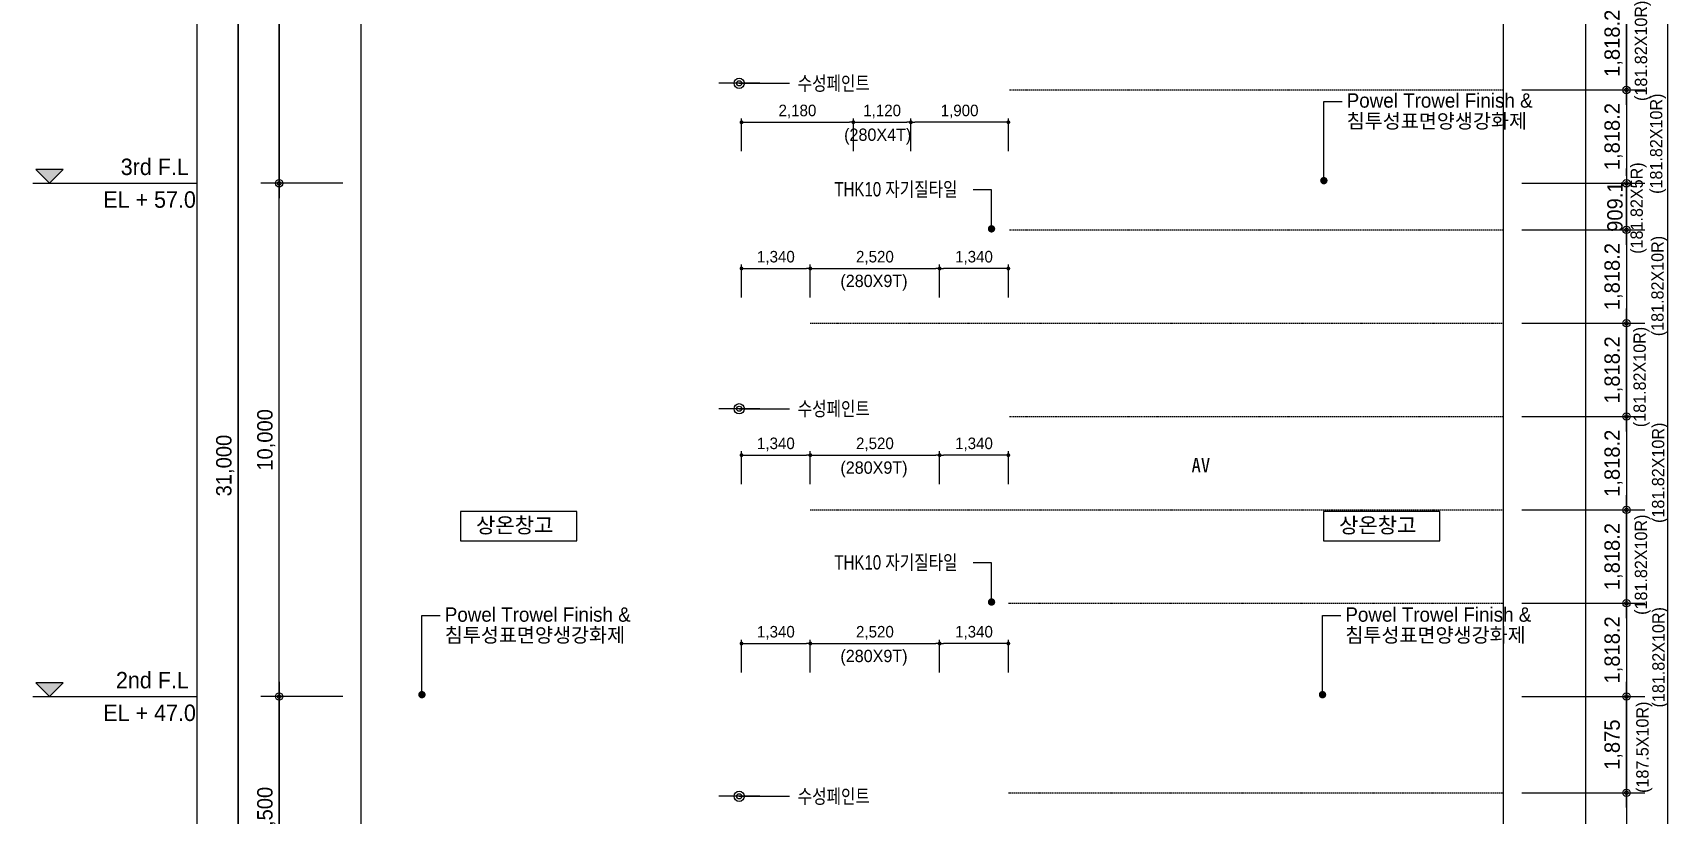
# Model space of a CAD drawing. Header units: millimetres. Extents: x 252711992 to 505989238, y 504776675 to 1009617600.
# Drawn here: x 253260731 to 253292603, y 504797241 to 504812487 of the extents above; entities that cross this region are included whole.
import ezdxf
from ezdxf.enums import TextEntityAlignment as Align

# ---------------------------------------------------------------- set-up
doc = ezdxf.new("R2010")
doc.units = ezdxf.units.MM
doc.linetypes.add('DASHEDX2', pattern=[38.1, 25.4, -12.7])
for name, color, linetype in [('$ZCDB_AUDIT_GENERATED_600D18', 7, 'Continuous'), ('0KD DIM', 7, 'Continuous'), ('4A.TEC ELE 4', 9, 'Continuous'), ('4A.TEC TEXT', 7, 'Continuous'), ('TEX', 3, 'Continuous'), ('TEXT', 7, 'Continuous'), ('㈜SE&C TEXT', 7, 'Continuous'), ('㈜SE&C 심볼', 7, 'Continuous')]:
    doc.layers.add(name, color=color, linetype=linetype)
doc.layers.add('DEFPOINT', color=135, linetype='Continuous', plot=False)
doc.styles.add('1', font='')
doc.styles.add('ARTINT-A1.$0$돋움', font='')
doc.styles.add('나눔고딕', font='')
doc.styles.add('돋움', font='')
doc.styles.add('돋음체', font='')
doc.styles.get('1').set_extended_font_data('DotumChe')
doc.styles.get('ARTINT-A1.$0$돋움').set_extended_font_data('Dotum')
doc.styles.get('나눔고딕').set_extended_font_data('Dotum')
doc.styles.get('돋움').set_extended_font_data('Dotum')
doc.styles.get('돋음체').set_extended_font_data('Dotum')
doc.dimstyles.new('DIM_600(외부치수)', dxfattribs={"dimscale": 400, "dimtxt": 3.3, "dimasz": 1, "dimexe": 2, "dimexo": 2, "dimgap": 1, "dimtad": 1, "dimdec": 0, "dimdsep": 46, "dimlunit": 6, "dimtxsty": '나눔고딕', "dimblk1": 'DIMDOT', "dimblk2": 'DIMDOT', "dimsah": 1, "dimcen": 2.5, "dimdle": 1.5, "dimclrd": 8, "dimclre": 8, "dimclrt": 3, "dimadec": 0, "dimazin": 0, "dimtfac": 1, "dimtdec": 0, "dimtix": 1, "dimtmove": 2, "dimatfit": 3, "dimldrblk": 'DIMDOT', "dimfxl": 1, "dimtvp": 1, "dimtolj": 1, "dimtzin": 0, "dimarcsym": 0})
doc.dimstyles.new('DIM_80(외부치수)', dxfattribs={"dimscale": 40, "dimtxt": 3.3, "dimasz": 1, "dimexe": 2, "dimexo": 2, "dimgap": 1, "dimtad": 1, "dimdec": 0, "dimdsep": 46, "dimlunit": 6, "dimtxsty": '돋움', "dimblk1": 'DIMDOT', "dimblk2": 'DIMDOT', "dimsah": 1, "dimcen": 2.5, "dimdle": 1.5, "dimclrd": 1, "dimclre": 7, "dimclrt": 2, "dimadec": 0, "dimazin": 0, "dimtfac": 1, "dimtdec": 0, "dimtix": 1, "dimtmove": 2, "dimatfit": 3, "dimldrblk": 'DIMDOT', "dimfxl": 1, "dimtvp": 1, "dimtolj": 1, "dimtzin": 0, "dimarcsym": 0})
doc.dimstyles.new('KD DIM 1', dxfattribs={"dimscale": 50, "dimtxt": 3, "dimasz": 1, "dimexe": 1, "dimexo": 1, "dimgap": 1, "dimtad": 1, "dimdec": 0, "dimzin": 0, "dimdsep": 46, "dimlunit": 6, "dimtxsty": '돋음체', "dimblk": 'DOT', "dimcen": 3, "dimdle": 1, "dimclrd": 256, "dimclre": 256, "dimclrt": 3, "dimazin": 0, "dimtfac": 1, "dimtdec": 0, "dimtix": 1, "dimtmove": 2, "dimatfit": 3, "dimldrblk": 'OBLIQUE', "dimfxl": 1, "dimtvp": 0.8333, "dimtolj": 1, "dimtzin": 0, "dimarcsym": 0})

# ---------------------------------------------------------------- blocks, each defined once
blk = doc.blocks.new('DIMDOT')
at = {"color": 0}
blk.add_line((-2, 0), (2, 0), dxfattribs=at)
for radius in [0.5, 0.25]:
    blk.add_circle((0, 0), radius, dxfattribs=at)
blk = doc.blocks.new('*D241')
at = {"layer": '$ZCDB_AUDIT_GENERATED_600D18', "color": 8, "lineweight": -2, "transparency": 16777216}
for p, q in [((253266774, 504819554), (253264374, 504819554)), ((253264734, 504819410), (253264734, 504788698)), ((253266774, 504788554), (253264374, 504788554))]:
    blk.add_line(p, q, dxfattribs=at)
at = {"layer": 'Defpoints', "color": 0, "transparency": 16777216}
for p in [(253267134, 504819554, -43462), (253264734, 504788554), (253267134, 504788554, 8378)]:
    blk.add_point(p, dxfattribs=at)
at = {"layer": '$ZCDB_AUDIT_GENERATED_600D18', "color": 8, "lineweight": -2, "transparency": 16777216, "xscale": 144, "yscale": 144, "zscale": 144}
for p, rotation in [((253264734, 504819554), 90), ((253264734, 504788554), 270)]:
    blk.add_blockref('DIMDOT', p, dxfattribs=dict(at, rotation=rotation))
at = {"layer": '$ZCDB_AUDIT_GENERATED_600D18', "color": 3, "transparency": 16777216, "insert": (253264483, 504804054), "char_height": 300, "attachment_point": 5, "rotation": 90, "style": '나눔고딕'}
blk.add_mtext('\\A1;31,000', dxfattribs=at)
blk = doc.blocks.new('*D245')
at = {"layer": '$ZCDB_AUDIT_GENERATED_600D18', "color": 8, "lineweight": -2, "transparency": 16777216}
for p, q in [((253266774, 504799554), (253265174, 504799554)), ((253265534, 504799410), (253265534, 504795198)), ((253266774, 504795054), (253265174, 504795054))]:
    blk.add_line(p, q, dxfattribs=at)
at = {"layer": 'Defpoints', "color": 0, "transparency": 16777216}
for p in [(253267134, 504799554, -12609), (253265534, 504795054), (253267134, 504795054, -5084)]:
    blk.add_point(p, dxfattribs=at)
at = {"layer": '$ZCDB_AUDIT_GENERATED_600D18', "color": 8, "lineweight": -2, "transparency": 16777216, "xscale": 144, "yscale": 144, "zscale": 144}
for p, rotation in [((253265534, 504799554), 90), ((253265534, 504795054), 270)]:
    blk.add_blockref('DIMDOT', p, dxfattribs=dict(at, rotation=rotation))
at = {"layer": '$ZCDB_AUDIT_GENERATED_600D18', "color": 3, "transparency": 16777216, "insert": (253265283, 504797304), "char_height": 300, "attachment_point": 5, "rotation": 90, "style": '나눔고딕'}
blk.add_mtext('\\A1;4,500', dxfattribs=at)
blk = doc.blocks.new('*D246')
at = {"layer": '$ZCDB_AUDIT_GENERATED_600D18', "color": 8, "lineweight": -2, "transparency": 16777216}
for p, q in [((253266774, 504809554), (253265174, 504809554)), ((253265534, 504799698), (253265534, 504809410)), ((253266774, 504799554), (253265174, 504799554))]:
    blk.add_line(p, q, dxfattribs=at)
at = {"layer": 'Defpoints', "color": 0, "transparency": 16777216}
for p in [(253265534, 504809554), (253267134, 504809554, 4114), (253267134, 504799554, -12609)]:
    blk.add_point(p, dxfattribs=at)
at = {"layer": '$ZCDB_AUDIT_GENERATED_600D18', "color": 8, "lineweight": -2, "transparency": 16777216, "xscale": 144, "yscale": 144, "zscale": 144}
for p, rotation in [((253265534, 504809554), 90), ((253265534, 504799554), 270)]:
    blk.add_blockref('DIMDOT', p, dxfattribs=dict(at, rotation=rotation))
at = {"layer": '$ZCDB_AUDIT_GENERATED_600D18', "color": 3, "transparency": 16777216, "insert": (253265283, 504804554), "char_height": 300, "attachment_point": 5, "rotation": 90, "style": '나눔고딕'}
blk.add_mtext('\\A1;10,000', dxfattribs=at)
blk = doc.blocks.new('*D247')
at = {"layer": '$ZCDB_AUDIT_GENERATED_600D18', "color": 8, "lineweight": -2, "transparency": 16777216}
for p, q in [((253266774, 504819554), (253265174, 504819554)), ((253265534, 504819410), (253265534, 504809698)), ((253266774, 504809554), (253265174, 504809554))]:
    blk.add_line(p, q, dxfattribs=at)
at = {"layer": 'Defpoints', "color": 0, "transparency": 16777216}
for p in [(253267134, 504819554, -12609), (253265534, 504809554), (253267134, 504809554, 4114)]:
    blk.add_point(p, dxfattribs=at)
at = {"layer": '$ZCDB_AUDIT_GENERATED_600D18', "color": 8, "lineweight": -2, "transparency": 16777216, "xscale": 144, "yscale": 144, "zscale": 144}
for p, rotation in [((253265534, 504819554), 90), ((253265534, 504809554), 270)]:
    blk.add_blockref('DIMDOT', p, dxfattribs=dict(at, rotation=rotation))
at = {"layer": '$ZCDB_AUDIT_GENERATED_600D18', "color": 3, "transparency": 16777216, "insert": (253265283, 504814554), "char_height": 300, "attachment_point": 5, "rotation": 90, "style": '나눔고딕'}
blk.add_mtext('\\A1;10,000', dxfattribs=at)
blk = doc.blocks.new('_Dot')
at = {"color": 0, "linetype": 'ByBlock', "lineweight": -2}
blk.add_line((-0.5, 0), (-1, 0), dxfattribs=at)
at = {"color": 0, "linetype": 'ByBlock', "const_width": 0.5}
blk.add_lwpolyline([(-0.25, 0, 1), (0.25, 0, 1)], format="xyb", close=True, dxfattribs=at)
blk = doc.blocks.new('*D1001')
at = {"layer": '0KD DIM', "lineweight": -2, "transparency": 16777216}
for p, q in [((253276723, 504810177), (253276723, 504810818)), ((253276798, 504810743), (253277768, 504810743)), ((253277843, 504810177), (253277843, 504810818))]:
    blk.add_line(p, q, dxfattribs=at)
at = {"layer": 'Defpoints', "color": 0, "transparency": 16777216}
for p in [(253277843, 504810743), (253276723, 504810102), (253277843, 504810102)]:
    blk.add_point(p, dxfattribs=at)
at = {"layer": '0KD DIM', "lineweight": -2, "transparency": 16777216, "xscale": 75, "yscale": 75, "zscale": 75, "rotation": 180}
blk.add_blockref('_Dot', (253276723, 504810743), dxfattribs=at)
at = {"layer": '0KD DIM', "lineweight": -2, "transparency": 16777216, "xscale": 75, "yscale": 75, "zscale": 75}
blk.add_blockref('_Dot', (253277843, 504810743), dxfattribs=at)
at = {"layer": '0KD DIM', "color": 3, "transparency": 16777216, "insert": (253277283, 504810952), "char_height": 225, "attachment_point": 5, "style": '돋음체'}
blk.add_mtext('\\A1;1,120', dxfattribs=at)
blk = doc.blocks.new('_OBLIQUE')
at = {"color": 0, "linetype": 'ByBlock'}
blk.add_line((-0.5, -0.5), (0.5, 0.5), dxfattribs=at)
blk = doc.blocks.new('*D1002')
at = {"layer": '0KD DIM', "lineweight": -2, "transparency": 16777216}
for p, q in [((253277843, 504810177), (253277843, 504810818)), ((253279668, 504810743), (253277918, 504810743)), ((253279743, 504810177), (253279743, 504810818))]:
    blk.add_line(p, q, dxfattribs=at)
at = {"layer": 'Defpoints', "color": 0, "transparency": 16777216}
for p in [(253277843, 504810743), (253277843, 504810102), (253279743, 504810102)]:
    blk.add_point(p, dxfattribs=at)
at = {"layer": '0KD DIM', "lineweight": -2, "transparency": 16777216, "xscale": 75, "yscale": 75, "zscale": 75, "rotation": 180}
blk.add_blockref('_Dot', (253277843, 504810743), dxfattribs=at)
at = {"layer": '0KD DIM', "lineweight": -2, "transparency": 16777216, "xscale": 75, "yscale": 75, "zscale": 75}
blk.add_blockref('_Dot', (253279743, 504810743), dxfattribs=at)
at = {"layer": '0KD DIM', "color": 3, "transparency": 16777216, "insert": (253278793, 504810952), "char_height": 225, "attachment_point": 5, "style": '돋음체'}
blk.add_mtext('\\A1;1,900', dxfattribs=at)
blk = doc.blocks.new('*D1003')
at = {"layer": '0KD DIM', "lineweight": -2, "transparency": 16777216}
for p, q in [((253274543, 504810177), (253274543, 504810818)), ((253274618, 504810743), (253276648, 504810743)), ((253276723, 504810177), (253276723, 504810818))]:
    blk.add_line(p, q, dxfattribs=at)
at = {"layer": 'Defpoints', "color": 0, "transparency": 16777216}
for p in [(253276723, 504810743), (253274543, 504810102, -8562), (253276723, 504810102, 0)]:
    blk.add_point(p, dxfattribs=at)
at = {"layer": '0KD DIM', "lineweight": -2, "transparency": 16777216, "xscale": 75, "yscale": 75, "zscale": 75, "rotation": 180}
blk.add_blockref('_Dot', (253274543, 504810743), dxfattribs=at)
at = {"layer": '0KD DIM', "lineweight": -2, "transparency": 16777216, "xscale": 75, "yscale": 75, "zscale": 75}
blk.add_blockref('_Dot', (253276723, 504810743), dxfattribs=at)
at = {"layer": '0KD DIM', "color": 3, "transparency": 16777216, "insert": (253275633, 504810952), "char_height": 225, "attachment_point": 5, "style": '돋음체'}
blk.add_mtext('\\A1;2,180', dxfattribs=at)
blk = doc.blocks.new('*D1013')
at = {"layer": '0KD DIM', "lineweight": -2, "transparency": 16777216}
for p, q in [((253275883, 504807328), (253275883, 504807969)), ((253275958, 504807894), (253278328, 504807894)), ((253278403, 504807328), (253278403, 504807969))]:
    blk.add_line(p, q, dxfattribs=at)
at = {"layer": 'Defpoints', "color": 0, "transparency": 16777216}
for p in [(253278403, 504807894), (253275883, 504807253), (253278403, 504807253)]:
    blk.add_point(p, dxfattribs=at)
at = {"layer": '0KD DIM', "lineweight": -2, "transparency": 16777216, "xscale": 75, "yscale": 75, "zscale": 75, "rotation": 180}
blk.add_blockref('_Dot', (253275883, 504807894), dxfattribs=at)
at = {"layer": '0KD DIM', "lineweight": -2, "transparency": 16777216, "xscale": 75, "yscale": 75, "zscale": 75}
blk.add_blockref('_Dot', (253278403, 504807894), dxfattribs=at)
at = {"layer": '0KD DIM', "color": 3, "transparency": 16777216, "insert": (253277143, 504808103), "char_height": 225, "attachment_point": 5, "style": '돋음체'}
blk.add_mtext('\\A1;2,520', dxfattribs=at)
blk = doc.blocks.new('*D1014')
at = {"layer": '0KD DIM', "lineweight": -2, "transparency": 16777216}
for p, q in [((253278403, 504807328), (253278403, 504807969)), ((253279668, 504807894), (253278478, 504807894)), ((253279743, 504807328), (253279743, 504807969))]:
    blk.add_line(p, q, dxfattribs=at)
at = {"layer": 'Defpoints', "color": 0, "transparency": 16777216}
for p in [(253278403, 504807894), (253278403, 504807253), (253279743, 504807253)]:
    blk.add_point(p, dxfattribs=at)
at = {"layer": '0KD DIM', "lineweight": -2, "transparency": 16777216, "xscale": 75, "yscale": 75, "zscale": 75, "rotation": 180}
blk.add_blockref('_Dot', (253278403, 504807894), dxfattribs=at)
at = {"layer": '0KD DIM', "lineweight": -2, "transparency": 16777216, "xscale": 75, "yscale": 75, "zscale": 75}
blk.add_blockref('_Dot', (253279743, 504807894), dxfattribs=at)
at = {"layer": '0KD DIM', "color": 3, "transparency": 16777216, "insert": (253279073, 504808103), "char_height": 225, "attachment_point": 5, "style": '돋음체'}
blk.add_mtext('\\A1;1,340', dxfattribs=at)
blk = doc.blocks.new('*D1015')
at = {"layer": '0KD DIM', "lineweight": -2, "transparency": 16777216}
for p, q in [((253274543, 504807328), (253274543, 504807969)), ((253274618, 504807894), (253275808, 504807894)), ((253275883, 504807328), (253275883, 504807969))]:
    blk.add_line(p, q, dxfattribs=at)
at = {"layer": 'Defpoints', "color": 0, "transparency": 16777216}
for p in [(253275883, 504807894), (253274543, 504807253, -8562), (253275883, 504807253, -3299)]:
    blk.add_point(p, dxfattribs=at)
at = {"layer": '0KD DIM', "lineweight": -2, "transparency": 16777216, "xscale": 75, "yscale": 75, "zscale": 75, "rotation": 180}
blk.add_blockref('_Dot', (253274543, 504807894), dxfattribs=at)
at = {"layer": '0KD DIM', "lineweight": -2, "transparency": 16777216, "xscale": 75, "yscale": 75, "zscale": 75}
blk.add_blockref('_Dot', (253275883, 504807894), dxfattribs=at)
at = {"layer": '0KD DIM', "color": 3, "transparency": 16777216, "insert": (253275213, 504808103), "char_height": 225, "attachment_point": 5, "style": '돋음체'}
blk.add_mtext('\\A1;1,340', dxfattribs=at)
blk = doc.blocks.new('*D1016')
at = {"layer": '0KD DIM', "lineweight": -2, "transparency": 16777216}
for p, q in [((253275883, 504803691), (253275883, 504804332)), ((253275958, 504804257), (253278328, 504804257)), ((253278403, 504803691), (253278403, 504804332))]:
    blk.add_line(p, q, dxfattribs=at)
at = {"layer": 'Defpoints', "color": 0, "transparency": 16777216}
for p in [(253278403, 504804257), (253275883, 504803616), (253278403, 504803616)]:
    blk.add_point(p, dxfattribs=at)
at = {"layer": '0KD DIM', "lineweight": -2, "transparency": 16777216, "xscale": 75, "yscale": 75, "zscale": 75, "rotation": 180}
blk.add_blockref('_Dot', (253275883, 504804257), dxfattribs=at)
at = {"layer": '0KD DIM', "lineweight": -2, "transparency": 16777216, "xscale": 75, "yscale": 75, "zscale": 75}
blk.add_blockref('_Dot', (253278403, 504804257), dxfattribs=at)
at = {"layer": '0KD DIM', "color": 3, "transparency": 16777216, "insert": (253277143, 504804466), "char_height": 225, "attachment_point": 5, "style": '돋음체'}
blk.add_mtext('\\A1;2,520', dxfattribs=at)
blk = doc.blocks.new('*D1017')
at = {"layer": '0KD DIM', "lineweight": -2, "transparency": 16777216}
for p, q in [((253278403, 504803691), (253278403, 504804332)), ((253279668, 504804257), (253278478, 504804257)), ((253279743, 504803691), (253279743, 504804332))]:
    blk.add_line(p, q, dxfattribs=at)
at = {"layer": 'Defpoints', "color": 0, "transparency": 16777216}
for p in [(253278403, 504804257), (253278403, 504803616), (253279743, 504803616)]:
    blk.add_point(p, dxfattribs=at)
at = {"layer": '0KD DIM', "lineweight": -2, "transparency": 16777216, "xscale": 75, "yscale": 75, "zscale": 75, "rotation": 180}
blk.add_blockref('_Dot', (253278403, 504804257), dxfattribs=at)
at = {"layer": '0KD DIM', "lineweight": -2, "transparency": 16777216, "xscale": 75, "yscale": 75, "zscale": 75}
blk.add_blockref('_Dot', (253279743, 504804257), dxfattribs=at)
at = {"layer": '0KD DIM', "color": 3, "transparency": 16777216, "insert": (253279073, 504804466), "char_height": 225, "attachment_point": 5, "style": '돋음체'}
blk.add_mtext('\\A1;1,340', dxfattribs=at)
blk = doc.blocks.new('*D1018')
at = {"layer": '0KD DIM', "lineweight": -2, "transparency": 16777216}
for p, q in [((253274543, 504803691), (253274543, 504804332)), ((253274618, 504804257), (253275808, 504804257)), ((253275883, 504803691), (253275883, 504804332))]:
    blk.add_line(p, q, dxfattribs=at)
at = {"layer": 'Defpoints', "color": 0, "transparency": 16777216}
for p in [(253275883, 504804257), (253274543, 504803616, -8562), (253275883, 504803616, -3299)]:
    blk.add_point(p, dxfattribs=at)
at = {"layer": '0KD DIM', "lineweight": -2, "transparency": 16777216, "xscale": 75, "yscale": 75, "zscale": 75, "rotation": 180}
blk.add_blockref('_Dot', (253274543, 504804257), dxfattribs=at)
at = {"layer": '0KD DIM', "lineweight": -2, "transparency": 16777216, "xscale": 75, "yscale": 75, "zscale": 75}
blk.add_blockref('_Dot', (253275883, 504804257), dxfattribs=at)
at = {"layer": '0KD DIM', "color": 3, "transparency": 16777216, "insert": (253275213, 504804466), "char_height": 225, "attachment_point": 5, "style": '돋음체'}
blk.add_mtext('\\A1;1,340', dxfattribs=at)
blk = doc.blocks.new('*D1019')
at = {"layer": '0KD DIM', "lineweight": -2, "transparency": 16777216}
for p, q in [((253275883, 504800021), (253275883, 504800662)), ((253275958, 504800587), (253278328, 504800587)), ((253278403, 504800021), (253278403, 504800662))]:
    blk.add_line(p, q, dxfattribs=at)
at = {"layer": 'Defpoints', "color": 0, "transparency": 16777216}
for p in [(253278403, 504800587), (253275883, 504799946), (253278403, 504799946)]:
    blk.add_point(p, dxfattribs=at)
at = {"layer": '0KD DIM', "lineweight": -2, "transparency": 16777216, "xscale": 75, "yscale": 75, "zscale": 75, "rotation": 180}
blk.add_blockref('_Dot', (253275883, 504800587), dxfattribs=at)
at = {"layer": '0KD DIM', "lineweight": -2, "transparency": 16777216, "xscale": 75, "yscale": 75, "zscale": 75}
blk.add_blockref('_Dot', (253278403, 504800587), dxfattribs=at)
at = {"layer": '0KD DIM', "color": 3, "transparency": 16777216, "insert": (253277143, 504800796), "char_height": 225, "attachment_point": 5, "style": '돋음체'}
blk.add_mtext('\\A1;2,520', dxfattribs=at)
blk = doc.blocks.new('*D1020')
at = {"layer": '0KD DIM', "lineweight": -2, "transparency": 16777216}
for p, q in [((253278403, 504800021), (253278403, 504800662)), ((253279668, 504800587), (253278478, 504800587)), ((253279743, 504800021), (253279743, 504800662))]:
    blk.add_line(p, q, dxfattribs=at)
at = {"layer": 'Defpoints', "color": 0, "transparency": 16777216}
for p in [(253278403, 504800587), (253278403, 504799946), (253279743, 504799946)]:
    blk.add_point(p, dxfattribs=at)
at = {"layer": '0KD DIM', "lineweight": -2, "transparency": 16777216, "xscale": 75, "yscale": 75, "zscale": 75, "rotation": 180}
blk.add_blockref('_Dot', (253278403, 504800587), dxfattribs=at)
at = {"layer": '0KD DIM', "lineweight": -2, "transparency": 16777216, "xscale": 75, "yscale": 75, "zscale": 75}
blk.add_blockref('_Dot', (253279743, 504800587), dxfattribs=at)
at = {"layer": '0KD DIM', "color": 3, "transparency": 16777216, "insert": (253279073, 504800796), "char_height": 225, "attachment_point": 5, "style": '돋음체'}
blk.add_mtext('\\A1;1,340', dxfattribs=at)
blk = doc.blocks.new('*D1021')
at = {"layer": '0KD DIM', "lineweight": -2, "transparency": 16777216}
for p, q in [((253274543, 504800021), (253274543, 504800662)), ((253274618, 504800587), (253275808, 504800587)), ((253275883, 504800021), (253275883, 504800662))]:
    blk.add_line(p, q, dxfattribs=at)
at = {"layer": 'Defpoints', "color": 0, "transparency": 16777216}
for p in [(253275883, 504800587), (253274543, 504799946, -8562), (253275883, 504799946, -3299)]:
    blk.add_point(p, dxfattribs=at)
at = {"layer": '0KD DIM', "lineweight": -2, "transparency": 16777216, "xscale": 75, "yscale": 75, "zscale": 75, "rotation": 180}
blk.add_blockref('_Dot', (253274543, 504800587), dxfattribs=at)
at = {"layer": '0KD DIM', "lineweight": -2, "transparency": 16777216, "xscale": 75, "yscale": 75, "zscale": 75}
blk.add_blockref('_Dot', (253275883, 504800587), dxfattribs=at)
at = {"layer": '0KD DIM', "color": 3, "transparency": 16777216, "insert": (253275213, 504800796), "char_height": 225, "attachment_point": 5, "style": '돋음체'}
blk.add_mtext('\\A1;1,340', dxfattribs=at)
blk = doc.blocks.new('A$C80bd29a0')
at = {"layer": 'TEX', "color": 1}
blk.add_lwpolyline([(54, 54), (54, 1211), (321, 1211)], dxfattribs=at)
at = {"layer": '㈜SE&C TEXT', "color": 1, "const_width": 53.8}
blk.add_lwpolyline([(27, 54, -1), (81, 54, -1)], format="xyb", close=True, dxfattribs=at)
at = {"layer": '4A.TEC TEXT', "style": '돋움'}
for s, p in [('Powel Trowel Finish &', (388, 1225, 0)), ('침투성표면양생강화제', (388, 925, 0))]:
    blk.add_text(s, height=210, dxfattribs=at).set_placement(p, align=Align.MIDDLE_LEFT)
blk = doc.blocks.new('A$Cf885b5ed')
at = {"layer": '4A.TEC ELE 4', "xscale": 1.333333333333333, "yscale": 1.333333333333333, "zscale": 1.333333333333333}
blk.add_blockref('A$C80bd29a0', (0, 0, 0), dxfattribs=at)
blk = doc.blocks.new('*D1263')
at = {"layer": '$ZCDB_AUDIT_GENERATED_600D18', "color": 8, "lineweight": -2, "transparency": 16777216}
for p, q in [((253289747, 504797679), (253292147, 504797679)), ((253291787, 504797535), (253291787, 504795198)), ((253289747, 504795054), (253292147, 504795054))]:
    blk.add_line(p, q, dxfattribs=at)
at = {"layer": 'Defpoints', "color": 0, "transparency": 16777216}
for p in [(253289387, 504797679), (253289387, 504795054), (253291787, 504795054)]:
    blk.add_point(p, dxfattribs=at)
at = {"layer": '$ZCDB_AUDIT_GENERATED_600D18', "color": 8, "lineweight": -2, "transparency": 16777216, "xscale": 144, "yscale": 144, "zscale": 144}
for p, rotation in [((253291787, 504797679), 90), ((253291787, 504795054), 270)]:
    blk.add_blockref('DIMDOT', p, dxfattribs=dict(at, rotation=rotation))
at = {"layer": '$ZCDB_AUDIT_GENERATED_600D18', "color": 3, "transparency": 16777216, "insert": (253291536, 504796366), "char_height": 300, "attachment_point": 5, "rotation": 90, "style": '나눔고딕'}
blk.add_mtext('\\A1;2,625', dxfattribs=at)
blk = doc.blocks.new('*D1264')
at = {"layer": '$ZCDB_AUDIT_GENERATED_600D18', "color": 8, "lineweight": -2, "transparency": 16777216}
for p, q in [((253289747, 504799554), (253292147, 504799554)), ((253291787, 504797823), (253291787, 504799410)), ((253289747, 504797679), (253292147, 504797679))]:
    blk.add_line(p, q, dxfattribs=at)
at = {"layer": 'Defpoints', "color": 0, "transparency": 16777216}
for p in [(253289387, 504799554), (253291787, 504799554), (253289387, 504797679)]:
    blk.add_point(p, dxfattribs=at)
at = {"layer": '$ZCDB_AUDIT_GENERATED_600D18', "color": 8, "lineweight": -2, "transparency": 16777216, "xscale": 144, "yscale": 144, "zscale": 144}
for p, rotation in [((253291787, 504799554), 90), ((253291787, 504797679), 270)]:
    blk.add_blockref('DIMDOT', p, dxfattribs=dict(at, rotation=rotation))
at = {"layer": '$ZCDB_AUDIT_GENERATED_600D18', "color": 3, "transparency": 16777216, "insert": (253291536, 504798616), "char_height": 300, "attachment_point": 5, "rotation": 90, "style": '나눔고딕'}
blk.add_mtext('\\A1;1,875', dxfattribs=at)
blk = doc.blocks.new('*D1265')
at = {"layer": '$ZCDB_AUDIT_GENERATED_600D18', "color": 8, "lineweight": -2, "transparency": 16777216}
for p, q in [((253289747, 504801372), (253292147, 504801372)), ((253291787, 504801228), (253291787, 504799698)), ((253289747, 504799554), (253292147, 504799554))]:
    blk.add_line(p, q, dxfattribs=at)
at = {"layer": 'Defpoints', "color": 0, "transparency": 16777216}
for p in [(253289387, 504801372), (253289387, 504799554), (253291787, 504799554)]:
    blk.add_point(p, dxfattribs=at)
at = {"layer": '$ZCDB_AUDIT_GENERATED_600D18', "color": 8, "lineweight": -2, "transparency": 16777216, "xscale": 144, "yscale": 144, "zscale": 144}
for p, rotation in [((253291787, 504801372), 90), ((253291787, 504799554), 270)]:
    blk.add_blockref('DIMDOT', p, dxfattribs=dict(at, rotation=rotation))
at = {"layer": '$ZCDB_AUDIT_GENERATED_600D18', "color": 3, "transparency": 16777216, "insert": (253291536, 504800463), "char_height": 300, "attachment_point": 5, "rotation": 90, "style": '나눔고딕'}
blk.add_mtext('\\A1;1,818.2', dxfattribs=at)
blk = doc.blocks.new('*D1266')
at = {"layer": '$ZCDB_AUDIT_GENERATED_600D18', "color": 8, "lineweight": -2, "transparency": 16777216}
for p, q in [((253289747, 504803190), (253292147, 504803190)), ((253291787, 504801516), (253291787, 504803046)), ((253289747, 504801372), (253292147, 504801372))]:
    blk.add_line(p, q, dxfattribs=at)
at = {"layer": 'Defpoints', "color": 0, "transparency": 16777216}
for p in [(253289387, 504803190), (253291787, 504803190), (253289387, 504801372)]:
    blk.add_point(p, dxfattribs=at)
at = {"layer": '$ZCDB_AUDIT_GENERATED_600D18', "color": 8, "lineweight": -2, "transparency": 16777216, "xscale": 144, "yscale": 144, "zscale": 144}
for p, rotation in [((253291787, 504803190), 90), ((253291787, 504801372), 270)]:
    blk.add_blockref('DIMDOT', p, dxfattribs=dict(at, rotation=rotation))
at = {"layer": '$ZCDB_AUDIT_GENERATED_600D18', "color": 3, "transparency": 16777216, "insert": (253291536, 504802281), "char_height": 300, "attachment_point": 5, "rotation": 90, "style": '나눔고딕'}
blk.add_mtext('\\A1;1,818.2', dxfattribs=at)
blk = doc.blocks.new('*D1267')
at = {"layer": '$ZCDB_AUDIT_GENERATED_600D18', "color": 8, "lineweight": -2, "transparency": 16777216}
for p, q in [((253289747, 504805009), (253292147, 504805009)), ((253291787, 504804865), (253291787, 504803334)), ((253289747, 504803190), (253292147, 504803190))]:
    blk.add_line(p, q, dxfattribs=at)
at = {"layer": 'Defpoints', "color": 0, "transparency": 16777216}
for p in [(253289387, 504805009), (253289387, 504803190), (253291787, 504803190)]:
    blk.add_point(p, dxfattribs=at)
at = {"layer": '$ZCDB_AUDIT_GENERATED_600D18', "color": 8, "lineweight": -2, "transparency": 16777216, "xscale": 144, "yscale": 144, "zscale": 144}
for p, rotation in [((253291787, 504805009), 90), ((253291787, 504803190), 270)]:
    blk.add_blockref('DIMDOT', p, dxfattribs=dict(at, rotation=rotation))
at = {"layer": '$ZCDB_AUDIT_GENERATED_600D18', "color": 3, "transparency": 16777216, "insert": (253291536, 504804099), "char_height": 300, "attachment_point": 5, "rotation": 90, "style": '나눔고딕'}
blk.add_mtext('\\A1;1,818.2', dxfattribs=at)
blk = doc.blocks.new('*D1268')
at = {"layer": '$ZCDB_AUDIT_GENERATED_600D18', "color": 8, "lineweight": -2, "transparency": 16777216}
for p, q in [((253289747, 504806827), (253292147, 504806827)), ((253291787, 504805153), (253291787, 504806683)), ((253289747, 504805009), (253292147, 504805009))]:
    blk.add_line(p, q, dxfattribs=at)
at = {"layer": 'Defpoints', "color": 0, "transparency": 16777216}
for p in [(253289387, 504806827), (253291787, 504806827), (253289387, 504805009)]:
    blk.add_point(p, dxfattribs=at)
at = {"layer": '$ZCDB_AUDIT_GENERATED_600D18', "color": 8, "lineweight": -2, "transparency": 16777216, "xscale": 144, "yscale": 144, "zscale": 144}
for p, rotation in [((253291787, 504806827), 90), ((253291787, 504805009), 270)]:
    blk.add_blockref('DIMDOT', p, dxfattribs=dict(at, rotation=rotation))
at = {"layer": '$ZCDB_AUDIT_GENERATED_600D18', "color": 3, "transparency": 16777216, "insert": (253291536, 504805918), "char_height": 300, "attachment_point": 5, "rotation": 90, "style": '나눔고딕'}
blk.add_mtext('\\A1;1,818.2', dxfattribs=at)
blk = doc.blocks.new('*D1269')
at = {"layer": '$ZCDB_AUDIT_GENERATED_600D18', "color": 8, "lineweight": -2, "transparency": 16777216}
for p, q in [((253289747, 504808645), (253292147, 504808645)), ((253291787, 504808501), (253291787, 504806971)), ((253289747, 504806827), (253292147, 504806827))]:
    blk.add_line(p, q, dxfattribs=at)
at = {"layer": 'Defpoints', "color": 0, "transparency": 16777216}
for p in [(253289387, 504808645), (253289387, 504806827), (253291787, 504806827)]:
    blk.add_point(p, dxfattribs=at)
at = {"layer": '$ZCDB_AUDIT_GENERATED_600D18', "color": 8, "lineweight": -2, "transparency": 16777216, "xscale": 144, "yscale": 144, "zscale": 144}
for p, rotation in [((253291787, 504808645), 90), ((253291787, 504806827), 270)]:
    blk.add_blockref('DIMDOT', p, dxfattribs=dict(at, rotation=rotation))
at = {"layer": '$ZCDB_AUDIT_GENERATED_600D18', "color": 3, "transparency": 16777216, "insert": (253291536, 504807736), "char_height": 300, "attachment_point": 5, "rotation": 90, "style": '나눔고딕'}
blk.add_mtext('\\A1;1,818.2', dxfattribs=at)
blk = doc.blocks.new('*D1270')
at = {"layer": '$ZCDB_AUDIT_GENERATED_600D18', "color": 8, "lineweight": -2, "transparency": 16777216}
for p, q in [((253291787, 504809698), (253291787, 504809842)), ((253289747, 504809554), (253292147, 504809554)), ((253291787, 504808645), (253291787, 504809554)), ((253289747, 504808645), (253292147, 504808645)), ((253291787, 504808501), (253291787, 504808357))]:
    blk.add_line(p, q, dxfattribs=at)
at = {"layer": 'Defpoints', "color": 0, "transparency": 16777216}
for p in [(253289387, 504809554), (253291787, 504809554), (253289387, 504808645)]:
    blk.add_point(p, dxfattribs=at)
at = {"layer": '$ZCDB_AUDIT_GENERATED_600D18', "color": 8, "lineweight": -2, "transparency": 16777216, "xscale": 144, "yscale": 144, "zscale": 144}
for p, rotation in [((253291787, 504809554), 270), ((253291787, 504808645), 90)]:
    blk.add_blockref('DIMDOT', p, dxfattribs=dict(at, rotation=rotation))
at = {"layer": '$ZCDB_AUDIT_GENERATED_600D18', "color": 3, "transparency": 16777216, "insert": (253291565, 504809099), "char_height": 300, "attachment_point": 5, "rotation": 90, "style": '나눔고딕'}
blk.add_mtext('\\A1;909.1', dxfattribs=at)
blk = doc.blocks.new('*D1271')
at = {"layer": '$ZCDB_AUDIT_GENERATED_600D18', "color": 8, "lineweight": -2, "transparency": 16777216}
for p, q in [((253289747, 504811372), (253292147, 504811372)), ((253291787, 504811228), (253291787, 504809698)), ((253289747, 504809554), (253292147, 504809554))]:
    blk.add_line(p, q, dxfattribs=at)
at = {"layer": 'Defpoints', "color": 0, "transparency": 16777216}
for p in [(253289387, 504811372), (253289387, 504809554), (253291787, 504809554)]:
    blk.add_point(p, dxfattribs=at)
at = {"layer": '$ZCDB_AUDIT_GENERATED_600D18', "color": 8, "lineweight": -2, "transparency": 16777216, "xscale": 144, "yscale": 144, "zscale": 144}
for p, rotation in [((253291787, 504811372), 90), ((253291787, 504809554), 270)]:
    blk.add_blockref('DIMDOT', p, dxfattribs=dict(at, rotation=rotation))
at = {"layer": '$ZCDB_AUDIT_GENERATED_600D18', "color": 3, "transparency": 16777216, "insert": (253291536, 504810463), "char_height": 300, "attachment_point": 5, "rotation": 90, "style": '나눔고딕'}
blk.add_mtext('\\A1;1,818.2', dxfattribs=at)
blk = doc.blocks.new('*D1272')
at = {"layer": '$ZCDB_AUDIT_GENERATED_600D18', "color": 8, "lineweight": -2, "transparency": 16777216}
for p, q in [((253289747, 504813190), (253292147, 504813190)), ((253291787, 504811516), (253291787, 504813046)), ((253289747, 504811372), (253292147, 504811372))]:
    blk.add_line(p, q, dxfattribs=at)
at = {"layer": 'Defpoints', "color": 0, "transparency": 16777216}
for p in [(253289387, 504813190), (253291787, 504813190), (253289387, 504811372)]:
    blk.add_point(p, dxfattribs=at)
at = {"layer": '$ZCDB_AUDIT_GENERATED_600D18', "color": 8, "lineweight": -2, "transparency": 16777216, "xscale": 144, "yscale": 144, "zscale": 144}
for p, rotation in [((253291787, 504813190), 90), ((253291787, 504811372), 270)]:
    blk.add_blockref('DIMDOT', p, dxfattribs=dict(at, rotation=rotation))
at = {"layer": '$ZCDB_AUDIT_GENERATED_600D18', "color": 3, "transparency": 16777216, "insert": (253291536, 504812281), "char_height": 300, "attachment_point": 5, "rotation": 90, "style": '나눔고딕'}
blk.add_mtext('\\A1;1,818.2', dxfattribs=at)

msp = doc.modelspace()

# ---------------------------------------------------------------- hatches: boundary and pattern name
at = {"layer": '㈜SE&C 심볼'}
for points in [[(253260792.11, 504809820.82), (253261058.97, 504809553.96), (253261325.83, 504809820.82)], [(253260792.11, 504799820.82), (253261058.97, 504799553.96), (253261325.83, 504799820.82)]]:
    msp.add_hatch(color=256, dxfattribs=at).paths.add_polyline_path(points)

# ---------------------------------------------------------------- linework, layer by layer
at = {"layer": 'DEFPOINT'}
for points in [[(253263933.68, 504776996.25), (253263933.68, 504828017.81), (253292587.24, 504828017.81), (253292587.24, 504776996.25)], [(253264733.68, 504776996.25), (253264733.68, 504827217.81), (253291787.24, 504827217.81), (253291787.24, 504776996.25)], [(253265533.68, 504776996.25), (253265533.68, 504826417.81), (253290987.24, 504826417.81), (253290987.24, 504776996.25)]]:
    msp.add_lwpolyline(points, dxfattribs=at)
msp.add_lwpolyline([(253267133.68, 504824817.81), (253289387.24, 504824817.81), (253289387.24, 504776996.25), (253267133.68, 504776996.25)], close=True, dxfattribs=at)
at = {"layer": 'TEX', "color": 1, "elevation": 7817.06}
for points in [[(253279415.11, 504808665.71), (253279415.11, 504809427.02), (253279059.3, 504809427.02)], [(253279415.11, 504801395.67), (253279415.11, 504802156.99), (253279059.3, 504802156.99)]]:
    msp.add_lwpolyline(points, dxfattribs=at)
at = {"layer": 'TEXT', "color": 251, "linetype": 'DASHEDX2'}
for p, q in [((253279763.38, 504811372.14, 10756.89), (253289387.24, 504811372.14, 10756.89)), ((253279763.38, 504808644.87, 10756.89), (253289387.24, 504808644.87, 10756.89)), ((253275883.38, 504806826.69, 10756.89), (253289387.24, 504806826.69, 10756.89)), ((253279763.38, 504805008.5, 10756.89), (253289387.24, 504805008.5, 10756.89)), ((253275883.38, 504803190.32, 10756.89), (253289387.24, 504803190.32, 10756.89)), ((253279743.38, 504801372.14, 10756.89), (253289387.24, 504801372.14, 10756.89)), ((253279743.38, 504797678.96, 10756.89), (253289387.24, 504797678.96, 10756.89))]:
    msp.add_line(p, q, dxfattribs=at)
at = {"layer": 'TEXT'}
for points in [[(253269065.8, 504802589.71), (253271334.52, 504802589.71), (253271334.52, 504803156.38), (253269065.8, 504803156.38)], [(253285883.41, 504802589.71), (253288152.12, 504802589.71), (253288152.12, 504803156.38), (253285883.41, 504803156.38)]]:
    msp.add_lwpolyline(points, close=True, dxfattribs=at)
at = {"layer": '㈜SE&C TEXT', "color": 1, "const_width": 71.73, "elevation": 7817.06}
for points in [[(253279450.97, 504808665.71, 1), (253279379.24, 504808665.71, 1)], [(253279450.97, 504801395.67, 1), (253279379.24, 504801395.67, 1)]]:
    msp.add_lwpolyline(points, format="xyb", close=True, dxfattribs=at)
at = {"layer": '㈜SE&C 심볼'}
for p, q in [((253260731.39, 504809553.96, -9096.99), (253263933.68, 504809553.96, -9096.99)), ((253260731.39, 504799553.96, -9096.99), (253263933.68, 504799553.96, -9096.99))]:
    msp.add_line(p, q, dxfattribs=at)
at = {"layer": '㈜SE&C 심볼', "elevation": -23779.46}
for points in [[(253261058.97, 504809553.96), (253261325.83, 504809820.82), (253260792.11, 504809820.82), (253261058.97, 504809553.96)], [(253261058.97, 504799553.96), (253261325.83, 504799820.82), (253260792.11, 504799820.82), (253261058.97, 504799553.96)]]:
    msp.add_lwpolyline(points, dxfattribs=at)

# ---------------------------------------------------------------- block references
at = {"layer": '4A.TEC ELE 4'}
for p in [(253285818.81, 504809533.57), (253268243.59, 504799518.47), (253285792.9, 504799518.47)]:
    msp.add_blockref('A$Cf885b5ed', p, dxfattribs=at)

# ---------------------------------------------------------------- texts
at = {"layer": '$ZCDB_AUDIT_GENERATED_600D18', "color": 3, "style": '나눔고딕'}
for s, p in [('(181.82X10R)', (253292190.36, 504811157.19)), ('(181.82X10R)', (253292486.68, 504809347.38)), ('(181.82X5R)', (253292106.59, 504808180.24)), ('(181.82X10R)', (253292511.8, 504806574.64)), ('(181.82X10R)', (253292164.8, 504804802.27)), ('(181.82X10R)', (253292524.34, 504802935.94)), ('(181.82X10R)', (253292190.12, 504801144.97)), ('(181.82X10R)', (253292530.5, 504799341.34)), ('(187.5X10R)', (253292218.06, 504797676.16))]:
    msp.add_text(s, height=240, rotation=90, dxfattribs=at).set_placement(p)
for s, p in [('(280X4T)', (253276543.16, 504810380.6, -21547.89)), ('(280X9T)', (253276470.17, 504807531.87, -21547.89)), ('(280X9T)', (253276470.17, 504803894.89, -21547.89)), ('(280X9T)', (253276470.17, 504800224.67, -21547.89))]:
    msp.add_text(s, height=240, dxfattribs=at).set_placement(p)
at = {"layer": '4A.TEC TEXT', "style": '돋움', "width": 0.8}
for s, p in [('수성페인트', (253275638.36, 504811501.67, 7817.06)), ('THK10 자기질타일', (253276352.54, 504809438.01, 7817.06)), ('수성페인트', (253275638.36, 504805161.15, 7817.06)), ('THK10 자기질타일', (253276352.54, 504802167.98, 7817.06)), ('수성페인트', (253275638.36, 504797610.14, 7817.06))]:
    msp.add_text(s, height=280, dxfattribs=at).set_placement(p, align=Align.MIDDLE_LEFT)
at = {"layer": 'TEXT', "style": '1'}
msp.add_text('AV', height=281.25, dxfattribs=at).set_placement((253283494.28, 504804063.68, -3333.33), align=Align.MIDDLE_CENTER)
at = {"layer": 'TEXT', "style": '돋움'}
for p in [(253269370.28, 504802891.37), (253286187.88, 504802891.37)]:
    msp.add_text('상온창고', height=300, dxfattribs=at).set_placement(p, align=Align.MIDDLE_LEFT)
at = {"layer": '㈜SE&C 심볼', "style": 'ARTINT-A1.$0$돋움'}
for s, p in [('3rd F.L', (253263773.56, 504809714.07, -9096.99)), ('EL + 57.0', (253263911.25, 504809076.9, -9096.99)), ('2nd F.L', (253263773.56, 504799714.07, -9096.99)), ('EL + 47.0', (253263911.25, 504799076.9, -9096.99))]:
    msp.add_text(s, height=320.229, dxfattribs=at).set_placement(p, align=Align.RIGHT)

# ---------------------------------------------------------------- dimensions: what is measured, and where the dimension line sits
at = {"layer": '$ZCDB_AUDIT_GENERATED_600D18'}
for base, p1, p2, angle, override, picture, middle in [((253264733.68, 504788553.96, 903.01), (253267133.68, 504819553.96, -42558.53), (253267133.68, 504788553.96, 9280.94), 270, {"dimscale": 600, "dimtxt": 0.5, "dimasz": 0.24, "dimexe": 0.6, "dimexo": 0.6, "dimgap": 0.12, "dimdec": 1, "dimdle": 0.5}, '*D241', (253264482.57, 504804053.96, 903.01)), ((253265533.68, 504809553.96, 903.01), (253267133.68, 504819553.96, -11705.69), (253267133.68, 504809553.96, 5016.72), 270, {"dimscale": 600, "dimtxt": 0.5, "dimasz": 0.24, "dimexe": 0.6, "dimexo": 0.6, "dimgap": 0.12, "dimdec": 1, "dimdle": 0.5}, '*D247', (253265282.57, 504814553.96, 903.01)), ((253291787.24, 504813190.32, 10757.34), (253289387.24, 504811372.14, 10757.34), (253289387.24, 504813190.32, 10757.34), 90, {"dimscale": 600, "dimtxt": 0.5, "dimasz": 0.24, "dimexe": 0.6, "dimexo": 0.6, "dimgap": 0.12, "dimdec": 1, "dimblk1": 'DIMDOT', "dimblk2": 'DIMDOT', "dimdle": 0.5}, '*D1272', (253291536.14, 504812281.23, 10757.34)), ((253291787.24, 504809553.96, 10757.34), (253289387.24, 504811372.14, 10757.34), (253289387.24, 504809553.96, 10757.34), 270, {"dimscale": 600, "dimtxt": 0.5, "dimasz": 0.24, "dimexe": 0.6, "dimexo": 0.6, "dimgap": 0.12, "dimdec": 1, "dimblk1": 'DIMDOT', "dimblk2": 'DIMDOT', "dimdle": 0.5}, '*D1271', (253291536.14, 504810463.05, 10757.34)), ((253265533.68, 504809553.96, 903.01), (253267133.68, 504799553.96, -11705.69), (253267133.68, 504809553.96, 5016.72), 90, {"dimscale": 600, "dimtxt": 0.5, "dimasz": 0.24, "dimexe": 0.6, "dimexo": 0.6, "dimgap": 0.12, "dimdec": 1, "dimdle": 0.5}, '*D246', (253265282.57, 504804553.96, 903.01)), ((253291787.24, 504809553.96, 10757.34), (253289387.24, 504808644.87, 10757.34), (253289387.24, 504809553.96, 10757.34), 90, {"dimscale": 600, "dimtxt": 0.5, "dimasz": 0.24, "dimexe": 0.6, "dimexo": 0.6, "dimgap": 0.12, "dimdec": 1, "dimblk1": 'DIMDOT', "dimblk2": 'DIMDOT', "dimdle": 0.5}, '*D1270', (253291565.04, 504809099.41, 10757.34)), ((253291787.24, 504806826.69, 10757.34), (253289387.24, 504808644.87, 10757.34), (253289387.24, 504806826.69, 10757.34), 270, {"dimscale": 600, "dimtxt": 0.5, "dimasz": 0.24, "dimexe": 0.6, "dimexo": 0.6, "dimgap": 0.12, "dimdec": 1, "dimblk1": 'DIMDOT', "dimblk2": 'DIMDOT', "dimdle": 0.5}, '*D1269', (253291536.14, 504807735.78, 10757.34)), ((253291787.24, 504806826.69, 10757.34), (253289387.24, 504805008.5, 10757.34), (253289387.24, 504806826.69, 10757.34), 90, {"dimscale": 600, "dimtxt": 0.5, "dimasz": 0.24, "dimexe": 0.6, "dimexo": 0.6, "dimgap": 0.12, "dimdec": 1, "dimblk1": 'DIMDOT', "dimblk2": 'DIMDOT', "dimdle": 0.5}, '*D1268', (253291536.14, 504805917.59, 10757.34)), ((253291787.24, 504803190.32, 10757.34), (253289387.24, 504805008.5, 10757.34), (253289387.24, 504803190.32, 10757.34), 270, {"dimscale": 600, "dimtxt": 0.5, "dimasz": 0.24, "dimexe": 0.6, "dimexo": 0.6, "dimgap": 0.12, "dimdec": 1, "dimblk1": 'DIMDOT', "dimblk2": 'DIMDOT', "dimdle": 0.5}, '*D1267', (253291536.14, 504804099.41, 10757.34)), ((253291787.24, 504803190.32, 10757.34), (253289387.24, 504801372.14, 10757.34), (253289387.24, 504803190.32, 10757.34), 90, {"dimscale": 600, "dimtxt": 0.5, "dimasz": 0.24, "dimexe": 0.6, "dimexo": 0.6, "dimgap": 0.12, "dimdec": 1, "dimblk1": 'DIMDOT', "dimblk2": 'DIMDOT', "dimdle": 0.5}, '*D1266', (253291536.14, 504802281.23, 10757.34)), ((253291787.24, 504799553.96, 10757.34), (253289387.24, 504801372.14, 10757.34), (253289387.24, 504799553.96, 10757.34), 270, {"dimscale": 600, "dimtxt": 0.5, "dimasz": 0.24, "dimexe": 0.6, "dimexo": 0.6, "dimgap": 0.12, "dimdec": 1, "dimblk1": 'DIMDOT', "dimblk2": 'DIMDOT', "dimdle": 0.5}, '*D1265', (253291536.14, 504800463.05, 10757.34)), ((253265533.68, 504795053.96, 903.01), (253267133.68, 504799553.96, -11705.69), (253267133.68, 504795053.96, -4180.6), 270, {"dimscale": 600, "dimtxt": 0.5, "dimasz": 0.24, "dimexe": 0.6, "dimexo": 0.6, "dimgap": 0.12, "dimdec": 1, "dimdle": 0.5}, '*D245', (253265282.57, 504797303.96, 903.01)), ((253291787.24, 504799553.96, 10757.34), (253289387.24, 504797678.96, 10757.34), (253289387.24, 504799553.96, 10757.34), 90, {"dimscale": 600, "dimtxt": 0.5, "dimasz": 0.24, "dimexe": 0.6, "dimexo": 0.6, "dimgap": 0.12, "dimdec": 1, "dimblk1": 'DIMDOT', "dimblk2": 'DIMDOT', "dimdle": 0.5}, '*D1264', (253291536.14, 504798616.46, 10757.34)), ((253291787.24, 504795053.96, 10757.34), (253289387.24, 504797678.96, 10757.34), (253289387.24, 504795053.96, 10757.34), 270, {"dimscale": 600, "dimtxt": 0.5, "dimasz": 0.24, "dimexe": 0.6, "dimexo": 0.6, "dimgap": 0.12, "dimdec": 1, "dimblk1": 'DIMDOT', "dimblk2": 'DIMDOT', "dimdle": 0.5}, '*D1263', (253291536.14, 504796366.46, 10757.34))]:
    dim = msp.add_linear_dim(base=base, p1=p1, p2=p2, angle=angle, dimstyle='DIM_600(외부치수)', override=override, dxfattribs=at)
    dim.commit()
    dim.dimension.update_dxf_attribs({"geometry": picture, "text_midpoint": middle})
at = {"layer": '0KD DIM'}
for base, p1, p2, angle, picture, middle in [((253276723.38, 504810742.5, 7817.06), (253274543.38, 504810102.17, -745.42), (253276723.38, 504810102.17, 7817.06), 0, '*D1003', (253275633.38, 504810951.83, 7817.06)), ((253277843.38, 504810742.5, 7817.06), (253276723.38, 504810102.17, 7817.06), (253277843.38, 504810102.17, 7817.06), 0, '*D1001', (253277283.38, 504810951.83, 7817.06)), ((253277843.38, 504810742.5, 7817.06), (253279743.38, 504810102.17, 7817.06), (253277843.38, 504810102.17, 7817.06), 180, '*D1002', (253278793.38, 504810951.83, 7817.06)), ((253275883.38, 504807893.77, 7817.06), (253274543.38, 504807253.44, -745.42), (253275883.38, 504807253.44, 4517.75), 0, '*D1015', (253275213.38, 504808103.1, 7817.06)), ((253278403.38, 504807893.77, 7817.06), (253275883.38, 504807253.44, 7817.06), (253278403.38, 504807253.44, 7817.06), 0, '*D1013', (253277143.38, 504808103.1, 7817.06)), ((253278403.38, 504807893.77, 7817.06), (253279743.38, 504807253.44, 7817.06), (253278403.38, 504807253.44, 7817.06), 180, '*D1014', (253279073.38, 504808103.1, 7817.06)), ((253275883.38, 504804256.79, 7817.06), (253274543.38, 504803616.46, -745.42), (253275883.38, 504803616.46, 4517.75), 0, '*D1018', (253275213.38, 504804466.12, 7817.06)), ((253278403.38, 504804256.79, 7817.06), (253275883.38, 504803616.46, 7817.06), (253278403.38, 504803616.46, 7817.06), 0, '*D1016', (253277143.38, 504804466.12, 7817.06)), ((253278403.38, 504804256.79, 7817.06), (253279743.38, 504803616.46, 7817.06), (253278403.38, 504803616.46, 7817.06), 180, '*D1017', (253279073.38, 504804466.12, 7817.06)), ((253275883.38, 504800586.57, 7817.06), (253274543.38, 504799946.24, -745.42), (253275883.38, 504799946.24, 4517.75), 0, '*D1021', (253275213.38, 504800795.9, 7817.06)), ((253278403.38, 504800586.57, 7817.06), (253275883.38, 504799946.24, 7817.06), (253278403.38, 504799946.24, 7817.06), 0, '*D1019', (253277143.38, 504800795.9, 7817.06)), ((253278403.38, 504800586.57, 7817.06), (253279743.38, 504799946.24, 7817.06), (253278403.38, 504799946.24, 7817.06), 180, '*D1020', (253279073.38, 504800795.9, 7817.06))]:
    dim = msp.add_linear_dim(base=base, p1=p1, p2=p2, angle=angle, dimstyle='KD DIM 1', override={"dimscale": 75}, dxfattribs=at)
    dim.commit()
    dim.dimension.update_dxf_attribs({"geometry": picture, "text_midpoint": middle})

# ---------------------------------------------------------------- leaders
at = {"layer": '㈜SE&C TEXT', "color": 1}
for points in [[(253274499.13, 504811501.67, 7817.06), (253275475.63, 504811501.67, 7817.06)], [(253274499.13, 504805161.15, 7817.06), (253275475.63, 504805161.15, 7817.06)], [(253274499.13, 504797610.14, 7817.06), (253275475.63, 504797610.14, 7817.06)]]:
    msp.add_leader(points, dimstyle='DIM_80(외부치수)', override={"dimasz": 5, "dimtad": 0}, dxfattribs=at)

doc.saveas('drawing.dxf')
